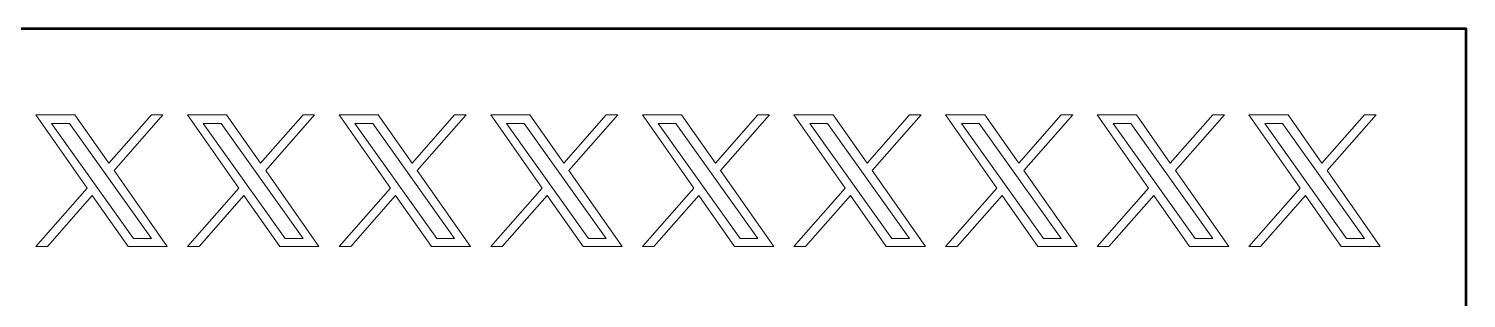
# Model space of a CAD drawing. Header units: centimetres. Extents: x -150 to 29, y -15 to 29.
# Drawn here: x -8.22 to 6, y 12.19 to 14.85 of the extents above; entities that cross this region are included whole.
import ezdxf

# ---------------------------------------------------------------- set-up
doc = ezdxf.new("R2010")
doc.units = ezdxf.units.CM
doc.header["$MEASUREMENT"] = 0
doc.layers.add('Layer 1', color=7, linetype='Continuous')

msp = doc.modelspace()

# ---------------------------------------------------------------- linework, layer by layer
at = {"layer": 'Layer 1', "lineweight": 53}
msp.add_lwpolyline([(-15, -14.85), (6, -14.85), (6, 14.85), (-15, 14.85), (-15, -14.85)], close=True, dxfattribs=at)
at = {"layer": 'Layer 1', "color": 202, "lineweight": 9}
for points, knots in [([(-7.3762, 13.44956), (-7.3762, 13.44956), (-6.85, 12.69946), (-6.85, 12.69946), (-6.85, 12.69946), (-6.85, 12.69946), (-7.23714, 12.69946), (-7.23714, 12.69946), (-7.23714, 12.69946), (-7.23714, 12.69946), (-7.59161, 13.20468), (-7.59161, 13.20468), (-7.59161, 13.20468), (-7.59161, 13.20468), (-8.03534, 12.69946), (-8.03534, 12.69946), (-8.03534, 12.69946), (-8.03534, 12.69946), (-8.15, 12.69946), (-8.15, 12.69946), (-8.15, 12.69946), (-8.15, 12.69946), (-7.64243, 13.27718), (-7.64243, 13.27718), (-7.64243, 13.27718), (-7.64243, 13.27718), (-8.15, 14.00054), (-8.15, 14.00054), (-8.15, 14.00054), (-8.15, 14.00054), (-7.76286, 14.00054), (-7.76286, 14.00054), (-7.76286, 14.00054), (-7.76286, 14.00054), (-7.42729, 13.52223), (-7.42729, 13.52223), (-7.42729, 13.52223), (-7.42729, 13.52223), (-7.00683, 14.00054), (-7.00683, 14.00054), (-7.00683, 14.00054), (-7.00683, 14.00054), (-6.89217, 14.00054), (-6.89217, 14.00054), (-6.89217, 14.00054), (-6.89217, 14.00054), (-7.3762, 13.44956), (-7.3762, 13.44956)], [0, 0, 0, 0, 0.07692308, 0.07692308, 0.07692308, 0.07692308, 0.15384615, 0.15384615, 0.15384615, 0.15384615, 0.23076923, 0.23076923, 0.23076923, 0.23076923, 0.30769231, 0.30769231, 0.30769231, 0.30769231, 0.38461538, 0.38461538, 0.38461538, 0.38461538, 0.46153846, 0.46153846, 0.46153846, 0.46153846, 0.53846154, 0.53846154, 0.53846154, 0.53846154, 0.61538462, 0.61538462, 0.61538462, 0.61538462, 0.69230769, 0.69230769, 0.69230769, 0.69230769, 0.76923077, 0.76923077, 0.76923077, 0.76923077, 0.84615385, 0.84615385, 0.84615385, 0.84615385, 1, 1, 1, 1]), ([(-5.8762, 13.44956), (-5.8762, 13.44956), (-5.35, 12.69946), (-5.35, 12.69946), (-5.35, 12.69946), (-5.35, 12.69946), (-5.73714, 12.69946), (-5.73714, 12.69946), (-5.73714, 12.69946), (-5.73714, 12.69946), (-6.09161, 13.20468), (-6.09161, 13.20468), (-6.09161, 13.20468), (-6.09161, 13.20468), (-6.53534, 12.69946), (-6.53534, 12.69946), (-6.53534, 12.69946), (-6.53534, 12.69946), (-6.65, 12.69946), (-6.65, 12.69946), (-6.65, 12.69946), (-6.65, 12.69946), (-6.14243, 13.27718), (-6.14243, 13.27718), (-6.14243, 13.27718), (-6.14243, 13.27718), (-6.65, 14.00054), (-6.65, 14.00054), (-6.65, 14.00054), (-6.65, 14.00054), (-6.26286, 14.00054), (-6.26286, 14.00054), (-6.26286, 14.00054), (-6.26286, 14.00054), (-5.92729, 13.52223), (-5.92729, 13.52223), (-5.92729, 13.52223), (-5.92729, 13.52223), (-5.50683, 14.00054), (-5.50683, 14.00054), (-5.50683, 14.00054), (-5.50683, 14.00054), (-5.39217, 14.00054), (-5.39217, 14.00054), (-5.39217, 14.00054), (-5.39217, 14.00054), (-5.8762, 13.44956), (-5.8762, 13.44956)], [0, 0, 0, 0, 0.07692308, 0.07692308, 0.07692308, 0.07692308, 0.15384615, 0.15384615, 0.15384615, 0.15384615, 0.23076923, 0.23076923, 0.23076923, 0.23076923, 0.30769231, 0.30769231, 0.30769231, 0.30769231, 0.38461538, 0.38461538, 0.38461538, 0.38461538, 0.46153846, 0.46153846, 0.46153846, 0.46153846, 0.53846154, 0.53846154, 0.53846154, 0.53846154, 0.61538462, 0.61538462, 0.61538462, 0.61538462, 0.69230769, 0.69230769, 0.69230769, 0.69230769, 0.76923077, 0.76923077, 0.76923077, 0.76923077, 0.84615385, 0.84615385, 0.84615385, 0.84615385, 1, 1, 1, 1]), ([(-4.3762, 13.44956), (-4.3762, 13.44956), (-3.85, 12.69946), (-3.85, 12.69946), (-3.85, 12.69946), (-3.85, 12.69946), (-4.23714, 12.69946), (-4.23714, 12.69946), (-4.23714, 12.69946), (-4.23714, 12.69946), (-4.59161, 13.20468), (-4.59161, 13.20468), (-4.59161, 13.20468), (-4.59161, 13.20468), (-5.03534, 12.69946), (-5.03534, 12.69946), (-5.03534, 12.69946), (-5.03534, 12.69946), (-5.15, 12.69946), (-5.15, 12.69946), (-5.15, 12.69946), (-5.15, 12.69946), (-4.64243, 13.27718), (-4.64243, 13.27718), (-4.64243, 13.27718), (-4.64243, 13.27718), (-5.15, 14.00054), (-5.15, 14.00054), (-5.15, 14.00054), (-5.15, 14.00054), (-4.76286, 14.00054), (-4.76286, 14.00054), (-4.76286, 14.00054), (-4.76286, 14.00054), (-4.42729, 13.52223), (-4.42729, 13.52223), (-4.42729, 13.52223), (-4.42729, 13.52223), (-4.00683, 14.00054), (-4.00683, 14.00054), (-4.00683, 14.00054), (-4.00683, 14.00054), (-3.89217, 14.00054), (-3.89217, 14.00054), (-3.89217, 14.00054), (-3.89217, 14.00054), (-4.3762, 13.44956), (-4.3762, 13.44956)], [0, 0, 0, 0, 0.07692308, 0.07692308, 0.07692308, 0.07692308, 0.15384615, 0.15384615, 0.15384615, 0.15384615, 0.23076923, 0.23076923, 0.23076923, 0.23076923, 0.30769231, 0.30769231, 0.30769231, 0.30769231, 0.38461538, 0.38461538, 0.38461538, 0.38461538, 0.46153846, 0.46153846, 0.46153846, 0.46153846, 0.53846154, 0.53846154, 0.53846154, 0.53846154, 0.61538462, 0.61538462, 0.61538462, 0.61538462, 0.69230769, 0.69230769, 0.69230769, 0.69230769, 0.76923077, 0.76923077, 0.76923077, 0.76923077, 0.84615385, 0.84615385, 0.84615385, 0.84615385, 1, 1, 1, 1]), ([(-2.8762, 13.44956), (-2.8762, 13.44956), (-2.35, 12.69946), (-2.35, 12.69946), (-2.35, 12.69946), (-2.35, 12.69946), (-2.73714, 12.69946), (-2.73714, 12.69946), (-2.73714, 12.69946), (-2.73714, 12.69946), (-3.09161, 13.20468), (-3.09161, 13.20468), (-3.09161, 13.20468), (-3.09161, 13.20468), (-3.53534, 12.69946), (-3.53534, 12.69946), (-3.53534, 12.69946), (-3.53534, 12.69946), (-3.65, 12.69946), (-3.65, 12.69946), (-3.65, 12.69946), (-3.65, 12.69946), (-3.14243, 13.27718), (-3.14243, 13.27718), (-3.14243, 13.27718), (-3.14243, 13.27718), (-3.65, 14.00054), (-3.65, 14.00054), (-3.65, 14.00054), (-3.65, 14.00054), (-3.26286, 14.00054), (-3.26286, 14.00054), (-3.26286, 14.00054), (-3.26286, 14.00054), (-2.92729, 13.52223), (-2.92729, 13.52223), (-2.92729, 13.52223), (-2.92729, 13.52223), (-2.50683, 14.00054), (-2.50683, 14.00054), (-2.50683, 14.00054), (-2.50683, 14.00054), (-2.39217, 14.00054), (-2.39217, 14.00054), (-2.39217, 14.00054), (-2.39217, 14.00054), (-2.8762, 13.44956), (-2.8762, 13.44956)], [0, 0, 0, 0, 0.07692308, 0.07692308, 0.07692308, 0.07692308, 0.15384615, 0.15384615, 0.15384615, 0.15384615, 0.23076923, 0.23076923, 0.23076923, 0.23076923, 0.30769231, 0.30769231, 0.30769231, 0.30769231, 0.38461538, 0.38461538, 0.38461538, 0.38461538, 0.46153846, 0.46153846, 0.46153846, 0.46153846, 0.53846154, 0.53846154, 0.53846154, 0.53846154, 0.61538462, 0.61538462, 0.61538462, 0.61538462, 0.69230769, 0.69230769, 0.69230769, 0.69230769, 0.76923077, 0.76923077, 0.76923077, 0.76923077, 0.84615385, 0.84615385, 0.84615385, 0.84615385, 1, 1, 1, 1]), ([(-1.3762, 13.44956), (-1.3762, 13.44956), (-0.85, 12.69946), (-0.85, 12.69946), (-0.85, 12.69946), (-0.85, 12.69946), (-1.23714, 12.69946), (-1.23714, 12.69946), (-1.23714, 12.69946), (-1.23714, 12.69946), (-1.59161, 13.20468), (-1.59161, 13.20468), (-1.59161, 13.20468), (-1.59161, 13.20468), (-2.03534, 12.69946), (-2.03534, 12.69946), (-2.03534, 12.69946), (-2.03534, 12.69946), (-2.15, 12.69946), (-2.15, 12.69946), (-2.15, 12.69946), (-2.15, 12.69946), (-1.64243, 13.27718), (-1.64243, 13.27718), (-1.64243, 13.27718), (-1.64243, 13.27718), (-2.15, 14.00054), (-2.15, 14.00054), (-2.15, 14.00054), (-2.15, 14.00054), (-1.76286, 14.00054), (-1.76286, 14.00054), (-1.76286, 14.00054), (-1.76286, 14.00054), (-1.42729, 13.52223), (-1.42729, 13.52223), (-1.42729, 13.52223), (-1.42729, 13.52223), (-1.00683, 14.00054), (-1.00683, 14.00054), (-1.00683, 14.00054), (-1.00683, 14.00054), (-0.89217, 14.00054), (-0.89217, 14.00054), (-0.89217, 14.00054), (-0.89217, 14.00054), (-1.3762, 13.44956), (-1.3762, 13.44956)], [0, 0, 0, 0, 0.07692308, 0.07692308, 0.07692308, 0.07692308, 0.15384615, 0.15384615, 0.15384615, 0.15384615, 0.23076923, 0.23076923, 0.23076923, 0.23076923, 0.30769231, 0.30769231, 0.30769231, 0.30769231, 0.38461538, 0.38461538, 0.38461538, 0.38461538, 0.46153846, 0.46153846, 0.46153846, 0.46153846, 0.53846154, 0.53846154, 0.53846154, 0.53846154, 0.61538462, 0.61538462, 0.61538462, 0.61538462, 0.69230769, 0.69230769, 0.69230769, 0.69230769, 0.76923077, 0.76923077, 0.76923077, 0.76923077, 0.84615385, 0.84615385, 0.84615385, 0.84615385, 1, 1, 1, 1]), ([(0.1238, 13.44956), (0.1238, 13.44956), (0.65, 12.69946), (0.65, 12.69946), (0.65, 12.69946), (0.65, 12.69946), (0.26286, 12.69946), (0.26286, 12.69946), (0.26286, 12.69946), (0.26286, 12.69946), (-0.09161, 13.20468), (-0.09161, 13.20468), (-0.09161, 13.20468), (-0.09161, 13.20468), (-0.53534, 12.69946), (-0.53534, 12.69946), (-0.53534, 12.69946), (-0.53534, 12.69946), (-0.65, 12.69946), (-0.65, 12.69946), (-0.65, 12.69946), (-0.65, 12.69946), (-0.14243, 13.27718), (-0.14243, 13.27718), (-0.14243, 13.27718), (-0.14243, 13.27718), (-0.65, 14.00054), (-0.65, 14.00054), (-0.65, 14.00054), (-0.65, 14.00054), (-0.26286, 14.00054), (-0.26286, 14.00054), (-0.26286, 14.00054), (-0.26286, 14.00054), (0.07271, 13.52223), (0.07271, 13.52223), (0.07271, 13.52223), (0.07271, 13.52223), (0.49317, 14.00054), (0.49317, 14.00054), (0.49317, 14.00054), (0.49317, 14.00054), (0.60783, 14.00054), (0.60783, 14.00054), (0.60783, 14.00054), (0.60783, 14.00054), (0.1238, 13.44956), (0.1238, 13.44956)], [0, 0, 0, 0, 0.07692308, 0.07692308, 0.07692308, 0.07692308, 0.15384615, 0.15384615, 0.15384615, 0.15384615, 0.23076923, 0.23076923, 0.23076923, 0.23076923, 0.30769231, 0.30769231, 0.30769231, 0.30769231, 0.38461538, 0.38461538, 0.38461538, 0.38461538, 0.46153846, 0.46153846, 0.46153846, 0.46153846, 0.53846154, 0.53846154, 0.53846154, 0.53846154, 0.61538462, 0.61538462, 0.61538462, 0.61538462, 0.69230769, 0.69230769, 0.69230769, 0.69230769, 0.76923077, 0.76923077, 0.76923077, 0.76923077, 0.84615385, 0.84615385, 0.84615385, 0.84615385, 1, 1, 1, 1]), ([(1.6238, 13.44956), (1.6238, 13.44956), (2.15, 12.69946), (2.15, 12.69946), (2.15, 12.69946), (2.15, 12.69946), (1.76286, 12.69946), (1.76286, 12.69946), (1.76286, 12.69946), (1.76286, 12.69946), (1.40839, 13.20468), (1.40839, 13.20468), (1.40839, 13.20468), (1.40839, 13.20468), (0.96466, 12.69946), (0.96466, 12.69946), (0.96466, 12.69946), (0.96466, 12.69946), (0.85, 12.69946), (0.85, 12.69946), (0.85, 12.69946), (0.85, 12.69946), (1.35757, 13.27718), (1.35757, 13.27718), (1.35757, 13.27718), (1.35757, 13.27718), (0.85, 14.00054), (0.85, 14.00054), (0.85, 14.00054), (0.85, 14.00054), (1.23714, 14.00054), (1.23714, 14.00054), (1.23714, 14.00054), (1.23714, 14.00054), (1.57271, 13.52223), (1.57271, 13.52223), (1.57271, 13.52223), (1.57271, 13.52223), (1.99317, 14.00054), (1.99317, 14.00054), (1.99317, 14.00054), (1.99317, 14.00054), (2.10783, 14.00054), (2.10783, 14.00054), (2.10783, 14.00054), (2.10783, 14.00054), (1.6238, 13.44956), (1.6238, 13.44956)], [0, 0, 0, 0, 0.07692308, 0.07692308, 0.07692308, 0.07692308, 0.15384615, 0.15384615, 0.15384615, 0.15384615, 0.23076923, 0.23076923, 0.23076923, 0.23076923, 0.30769231, 0.30769231, 0.30769231, 0.30769231, 0.38461538, 0.38461538, 0.38461538, 0.38461538, 0.46153846, 0.46153846, 0.46153846, 0.46153846, 0.53846154, 0.53846154, 0.53846154, 0.53846154, 0.61538462, 0.61538462, 0.61538462, 0.61538462, 0.69230769, 0.69230769, 0.69230769, 0.69230769, 0.76923077, 0.76923077, 0.76923077, 0.76923077, 0.84615385, 0.84615385, 0.84615385, 0.84615385, 1, 1, 1, 1]), ([(3.1238, 13.44956), (3.1238, 13.44956), (3.65, 12.69946), (3.65, 12.69946), (3.65, 12.69946), (3.65, 12.69946), (3.26286, 12.69946), (3.26286, 12.69946), (3.26286, 12.69946), (3.26286, 12.69946), (2.90839, 13.20468), (2.90839, 13.20468), (2.90839, 13.20468), (2.90839, 13.20468), (2.46466, 12.69946), (2.46466, 12.69946), (2.46466, 12.69946), (2.46466, 12.69946), (2.35, 12.69946), (2.35, 12.69946), (2.35, 12.69946), (2.35, 12.69946), (2.85757, 13.27718), (2.85757, 13.27718), (2.85757, 13.27718), (2.85757, 13.27718), (2.35, 14.00054), (2.35, 14.00054), (2.35, 14.00054), (2.35, 14.00054), (2.73714, 14.00054), (2.73714, 14.00054), (2.73714, 14.00054), (2.73714, 14.00054), (3.07271, 13.52223), (3.07271, 13.52223), (3.07271, 13.52223), (3.07271, 13.52223), (3.49317, 14.00054), (3.49317, 14.00054), (3.49317, 14.00054), (3.49317, 14.00054), (3.60783, 14.00054), (3.60783, 14.00054), (3.60783, 14.00054), (3.60783, 14.00054), (3.1238, 13.44956), (3.1238, 13.44956)], [0, 0, 0, 0, 0.07692308, 0.07692308, 0.07692308, 0.07692308, 0.15384615, 0.15384615, 0.15384615, 0.15384615, 0.23076923, 0.23076923, 0.23076923, 0.23076923, 0.30769231, 0.30769231, 0.30769231, 0.30769231, 0.38461538, 0.38461538, 0.38461538, 0.38461538, 0.46153846, 0.46153846, 0.46153846, 0.46153846, 0.53846154, 0.53846154, 0.53846154, 0.53846154, 0.61538462, 0.61538462, 0.61538462, 0.61538462, 0.69230769, 0.69230769, 0.69230769, 0.69230769, 0.76923077, 0.76923077, 0.76923077, 0.76923077, 0.84615385, 0.84615385, 0.84615385, 0.84615385, 1, 1, 1, 1]), ([(4.6238, 13.44956), (4.6238, 13.44956), (5.15, 12.69946), (5.15, 12.69946), (5.15, 12.69946), (5.15, 12.69946), (4.76286, 12.69946), (4.76286, 12.69946), (4.76286, 12.69946), (4.76286, 12.69946), (4.40839, 13.20468), (4.40839, 13.20468), (4.40839, 13.20468), (4.40839, 13.20468), (3.96466, 12.69946), (3.96466, 12.69946), (3.96466, 12.69946), (3.96466, 12.69946), (3.85, 12.69946), (3.85, 12.69946), (3.85, 12.69946), (3.85, 12.69946), (4.35757, 13.27718), (4.35757, 13.27718), (4.35757, 13.27718), (4.35757, 13.27718), (3.85, 14.00054), (3.85, 14.00054), (3.85, 14.00054), (3.85, 14.00054), (4.23714, 14.00054), (4.23714, 14.00054), (4.23714, 14.00054), (4.23714, 14.00054), (4.57271, 13.52223), (4.57271, 13.52223), (4.57271, 13.52223), (4.57271, 13.52223), (4.99317, 14.00054), (4.99317, 14.00054), (4.99317, 14.00054), (4.99317, 14.00054), (5.10783, 14.00054), (5.10783, 14.00054), (5.10783, 14.00054), (5.10783, 14.00054), (4.6238, 13.44956), (4.6238, 13.44956)], [0, 0, 0, 0, 0.07692308, 0.07692308, 0.07692308, 0.07692308, 0.15384615, 0.15384615, 0.15384615, 0.15384615, 0.23076923, 0.23076923, 0.23076923, 0.23076923, 0.30769231, 0.30769231, 0.30769231, 0.30769231, 0.38461538, 0.38461538, 0.38461538, 0.38461538, 0.46153846, 0.46153846, 0.46153846, 0.46153846, 0.53846154, 0.53846154, 0.53846154, 0.53846154, 0.61538462, 0.61538462, 0.61538462, 0.61538462, 0.69230769, 0.69230769, 0.69230769, 0.69230769, 0.76923077, 0.76923077, 0.76923077, 0.76923077, 0.84615385, 0.84615385, 0.84615385, 0.84615385, 1, 1, 1, 1]), ([(-7.99395, 13.91587), (-7.99395, 13.91587), (-7.18311, 12.77997), (-7.18311, 12.77997), (-7.18311, 12.77997), (-7.18311, 12.77997), (-7.00691, 12.77997), (-7.00691, 12.77997), (-7.00691, 12.77997), (-7.00691, 12.77997), (-7.8178, 13.91587), (-7.8178, 13.91587), (-7.8178, 13.91587), (-7.8178, 13.91587), (-7.99395, 13.91587), (-7.99395, 13.91587)], [0, 0, 0, 0, 0.2, 0.2, 0.2, 0.2, 0.4, 0.4, 0.4, 0.4, 0.6, 0.6, 0.6, 0.6, 1, 1, 1, 1]), ([(-7.99395, 13.91587), (-7.99395, 13.91587), (-7.99395, 13.91587), (-7.99395, 13.91587), (-7.99395, 13.91587), (-7.99395, 13.91587), (-7.99395, 13.91587), (-7.99395, 13.91587)], [0, 0, 0, 0, 0.33333333, 0.33333333, 0.33333333, 0.33333333, 1, 1, 1, 1]), ([(-6.49395, 13.91587), (-6.49395, 13.91587), (-5.68311, 12.77997), (-5.68311, 12.77997), (-5.68311, 12.77997), (-5.68311, 12.77997), (-5.50691, 12.77997), (-5.50691, 12.77997), (-5.50691, 12.77997), (-5.50691, 12.77997), (-6.3178, 13.91587), (-6.3178, 13.91587), (-6.3178, 13.91587), (-6.3178, 13.91587), (-6.49395, 13.91587), (-6.49395, 13.91587)], [0, 0, 0, 0, 0.2, 0.2, 0.2, 0.2, 0.4, 0.4, 0.4, 0.4, 0.6, 0.6, 0.6, 0.6, 1, 1, 1, 1]), ([(-6.49395, 13.91587), (-6.49395, 13.91587), (-6.49395, 13.91587), (-6.49395, 13.91587), (-6.49395, 13.91587), (-6.49395, 13.91587), (-6.49395, 13.91587), (-6.49395, 13.91587)], [0, 0, 0, 0, 0.33333333, 0.33333333, 0.33333333, 0.33333333, 1, 1, 1, 1]), ([(-4.99395, 13.91587), (-4.99395, 13.91587), (-4.18311, 12.77997), (-4.18311, 12.77997), (-4.18311, 12.77997), (-4.18311, 12.77997), (-4.00691, 12.77997), (-4.00691, 12.77997), (-4.00691, 12.77997), (-4.00691, 12.77997), (-4.8178, 13.91587), (-4.8178, 13.91587), (-4.8178, 13.91587), (-4.8178, 13.91587), (-4.99395, 13.91587), (-4.99395, 13.91587)], [0, 0, 0, 0, 0.2, 0.2, 0.2, 0.2, 0.4, 0.4, 0.4, 0.4, 0.6, 0.6, 0.6, 0.6, 1, 1, 1, 1]), ([(-4.99395, 13.91587), (-4.99395, 13.91587), (-4.99395, 13.91587), (-4.99395, 13.91587), (-4.99395, 13.91587), (-4.99395, 13.91587), (-4.99395, 13.91587), (-4.99395, 13.91587)], [0, 0, 0, 0, 0.33333333, 0.33333333, 0.33333333, 0.33333333, 1, 1, 1, 1]), ([(-3.49395, 13.91587), (-3.49395, 13.91587), (-2.68311, 12.77997), (-2.68311, 12.77997), (-2.68311, 12.77997), (-2.68311, 12.77997), (-2.50691, 12.77997), (-2.50691, 12.77997), (-2.50691, 12.77997), (-2.50691, 12.77997), (-3.3178, 13.91587), (-3.3178, 13.91587), (-3.3178, 13.91587), (-3.3178, 13.91587), (-3.49395, 13.91587), (-3.49395, 13.91587)], [0, 0, 0, 0, 0.2, 0.2, 0.2, 0.2, 0.4, 0.4, 0.4, 0.4, 0.6, 0.6, 0.6, 0.6, 1, 1, 1, 1]), ([(-3.49395, 13.91587), (-3.49395, 13.91587), (-3.49395, 13.91587), (-3.49395, 13.91587), (-3.49395, 13.91587), (-3.49395, 13.91587), (-3.49395, 13.91587), (-3.49395, 13.91587)], [0, 0, 0, 0, 0.33333333, 0.33333333, 0.33333333, 0.33333333, 1, 1, 1, 1]), ([(-1.99395, 13.91587), (-1.99395, 13.91587), (-1.18311, 12.77997), (-1.18311, 12.77997), (-1.18311, 12.77997), (-1.18311, 12.77997), (-1.00691, 12.77997), (-1.00691, 12.77997), (-1.00691, 12.77997), (-1.00691, 12.77997), (-1.8178, 13.91587), (-1.8178, 13.91587), (-1.8178, 13.91587), (-1.8178, 13.91587), (-1.99395, 13.91587), (-1.99395, 13.91587)], [0, 0, 0, 0, 0.2, 0.2, 0.2, 0.2, 0.4, 0.4, 0.4, 0.4, 0.6, 0.6, 0.6, 0.6, 1, 1, 1, 1]), ([(-1.99395, 13.91587), (-1.99395, 13.91587), (-1.99395, 13.91587), (-1.99395, 13.91587), (-1.99395, 13.91587), (-1.99395, 13.91587), (-1.99395, 13.91587), (-1.99395, 13.91587)], [0, 0, 0, 0, 0.33333333, 0.33333333, 0.33333333, 0.33333333, 1, 1, 1, 1]), ([(-0.49395, 13.91587), (-0.49395, 13.91587), (0.31689, 12.77997), (0.31689, 12.77997), (0.31689, 12.77997), (0.31689, 12.77997), (0.49309, 12.77997), (0.49309, 12.77997), (0.49309, 12.77997), (0.49309, 12.77997), (-0.3178, 13.91587), (-0.3178, 13.91587), (-0.3178, 13.91587), (-0.3178, 13.91587), (-0.49395, 13.91587), (-0.49395, 13.91587)], [0, 0, 0, 0, 0.2, 0.2, 0.2, 0.2, 0.4, 0.4, 0.4, 0.4, 0.6, 0.6, 0.6, 0.6, 1, 1, 1, 1]), ([(-0.49395, 13.91587), (-0.49395, 13.91587), (-0.49395, 13.91587), (-0.49395, 13.91587), (-0.49395, 13.91587), (-0.49395, 13.91587), (-0.49395, 13.91587), (-0.49395, 13.91587)], [0, 0, 0, 0, 0.33333333, 0.33333333, 0.33333333, 0.33333333, 1, 1, 1, 1]), ([(1.00605, 13.91587), (1.00605, 13.91587), (1.81689, 12.77997), (1.81689, 12.77997), (1.81689, 12.77997), (1.81689, 12.77997), (1.99309, 12.77997), (1.99309, 12.77997), (1.99309, 12.77997), (1.99309, 12.77997), (1.1822, 13.91587), (1.1822, 13.91587), (1.1822, 13.91587), (1.1822, 13.91587), (1.00605, 13.91587), (1.00605, 13.91587)], [0, 0, 0, 0, 0.2, 0.2, 0.2, 0.2, 0.4, 0.4, 0.4, 0.4, 0.6, 0.6, 0.6, 0.6, 1, 1, 1, 1]), ([(1.00605, 13.91587), (1.00605, 13.91587), (1.00605, 13.91587), (1.00605, 13.91587), (1.00605, 13.91587), (1.00605, 13.91587), (1.00605, 13.91587), (1.00605, 13.91587)], [0, 0, 0, 0, 0.33333333, 0.33333333, 0.33333333, 0.33333333, 1, 1, 1, 1]), ([(2.50605, 13.91587), (2.50605, 13.91587), (3.31689, 12.77997), (3.31689, 12.77997), (3.31689, 12.77997), (3.31689, 12.77997), (3.49309, 12.77997), (3.49309, 12.77997), (3.49309, 12.77997), (3.49309, 12.77997), (2.6822, 13.91587), (2.6822, 13.91587), (2.6822, 13.91587), (2.6822, 13.91587), (2.50605, 13.91587), (2.50605, 13.91587)], [0, 0, 0, 0, 0.2, 0.2, 0.2, 0.2, 0.4, 0.4, 0.4, 0.4, 0.6, 0.6, 0.6, 0.6, 1, 1, 1, 1]), ([(2.50605, 13.91587), (2.50605, 13.91587), (2.50605, 13.91587), (2.50605, 13.91587), (2.50605, 13.91587), (2.50605, 13.91587), (2.50605, 13.91587), (2.50605, 13.91587)], [0, 0, 0, 0, 0.33333333, 0.33333333, 0.33333333, 0.33333333, 1, 1, 1, 1]), ([(4.00605, 13.91587), (4.00605, 13.91587), (4.81689, 12.77997), (4.81689, 12.77997), (4.81689, 12.77997), (4.81689, 12.77997), (4.99309, 12.77997), (4.99309, 12.77997), (4.99309, 12.77997), (4.99309, 12.77997), (4.1822, 13.91587), (4.1822, 13.91587), (4.1822, 13.91587), (4.1822, 13.91587), (4.00605, 13.91587), (4.00605, 13.91587)], [0, 0, 0, 0, 0.2, 0.2, 0.2, 0.2, 0.4, 0.4, 0.4, 0.4, 0.6, 0.6, 0.6, 0.6, 1, 1, 1, 1]), ([(4.00605, 13.91587), (4.00605, 13.91587), (4.00605, 13.91587), (4.00605, 13.91587), (4.00605, 13.91587), (4.00605, 13.91587), (4.00605, 13.91587), (4.00605, 13.91587)], [0, 0, 0, 0, 0.33333333, 0.33333333, 0.33333333, 0.33333333, 1, 1, 1, 1])]:
    msp.add_open_spline(points, degree=3, knots=knots, dxfattribs=at)

doc.saveas('drawing.dxf')
